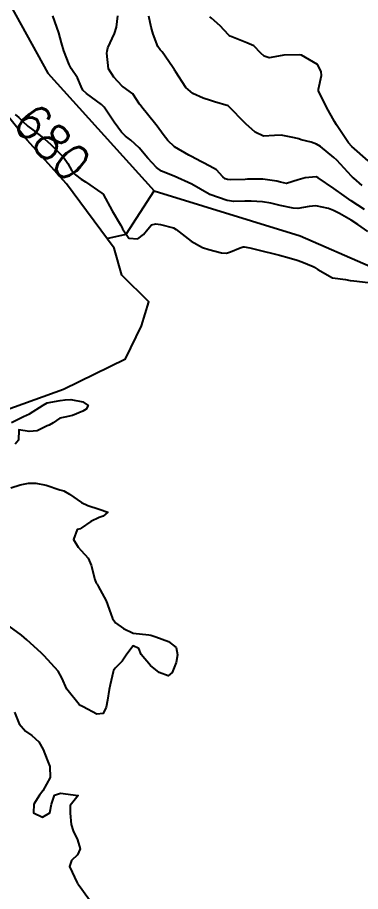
# Model space of a CAD drawing. Header units: metres. Extents: x 298520 to 308411, y 7433745 to 7450750.
# Drawn here: x 300571.9 to 300610.6, y 7448455.9 to 7448554.5 of the extents above; entities that cross this region are included whole.
import ezdxf
from ezdxf.enums import TextEntityAlignment as Align

# ---------------------------------------------------------------- set-up
doc = ezdxf.new("R2010")
doc.units = ezdxf.units.M
doc.header["$LTSCALE"] = 10
for name, color, linetype in [('Cotas', 45, 'Continuous'), ('Curvas de Nivel 1m', 11, 'Continuous'), ('Curvas de Nivel 5m', 15, 'Continuous'), ('Hidrografia', 140, 'Continuous')]:
    doc.layers.add(name, color=color, linetype=linetype)
doc.styles.add('Style-STANDARD', font='STANDARD.shx')

msp = doc.modelspace()

# ---------------------------------------------------------------- linework, layer by layer
at = {"layer": 'Curvas de Nivel 1m', "flags": 128}
for points, elevation in [([(300611.043, 7448532.805), (300609.555, 7448533.785), (300608.737, 7448534.338), (300607.571, 7448535.162), (300605.83, 7448536.368), (300605.584, 7448536.467), (300604.341, 7448536.389), (300603.581, 7448536.162), (300602.247, 7448535.742), (300601.578, 7448535.885), (300601.159, 7448536.007), (300599.58, 7448536.204), (300597.84, 7448536.207), (300597.58, 7448536.2), (300595.911, 7448536.156), (300595.58, 7448536.178), (300595.349, 7448536.262), (300595.077, 7448536.498), (300594.34, 7448537.259), (300593.595, 7448537.706), (300591.939, 7448538.537), (300591.606, 7448538.724), (300591.225, 7448538.927), (300589.623, 7448539.874), (300588.856, 7448540.572), (300588.325, 7448541.265), (300587.649, 7448542.207), (300587.348, 7448542.593), (300585.927, 7448544.359), (300585.732, 7448544.61), (300585.684, 7448544.692), (300584.913, 7448545.839), (300583.832, 7448546.629), (300583.704, 7448546.715), (300582.796, 7448547.726), (300582.181, 7448548.653), (300581.981, 7448550.425), (300582.014, 7448550.656), (300582.121, 7448551.019), (300582.849, 7448552.644), (300583.074, 7448553.35), (300583.231, 7448554.639)], 681), ([(300610.786, 7448535.523), (300609.851, 7448536.326), (300609.702, 7448536.446), (300609.585, 7448536.558), (300607.912, 7448538.347), (300607.607, 7448538.654), (300606.078, 7448539.914), (300605.63, 7448540.185), (300605.051, 7448540.379), (300603.913, 7448540.673), (300603.636, 7448540.757), (300603.16, 7448540.883), (300601.64, 7448541.178), (300600.912, 7448541.155), (300599.639, 7448541.089), (300598.712, 7448541.522), (300597.653, 7448542.47), (300595.683, 7448544.49), (300594.131, 7448544.957), (300593.689, 7448545.096), (300592.859, 7448545.361), (300591.696, 7448545.869), (300590.897, 7448546.548), (300589.721, 7448548.384), (300589.659, 7448548.498), (300589.622, 7448548.562), (300589.401, 7448548.892), (300588.23, 7448550.583), (300587.998, 7448550.829), (300587.759, 7448551.184), (300587.203, 7448552.596), (300586.993, 7448553.386), (300586.728, 7448554.601)], 682), ([(300611.462, 7448538.302), (300609.626, 7448539.889), (300609.249, 7448540.334), (300608.327, 7448541.662), (300607.881, 7448542.348), (300607.657, 7448542.73), (300606.773, 7448544.359), (300605.872, 7448546.197), (300605.847, 7448546.369), (300606.18, 7448547.904), (300606.143, 7448548.366), (300605.735, 7448549.155), (300603.953, 7448550.194), (300603.75, 7448550.238), (300601.961, 7448550.206), (300601.749, 7448550.172), (300600.287, 7448549.893), (300599.748, 7448550.104), (300599.363, 7448550.446), (300598.561, 7448551.258), (300597.764, 7448551.618), (300595.914, 7448552.347), (300595.772, 7448552.423), (300595.735, 7448552.453), (300595.7, 7448552.491), (300594.787, 7448553.509), (300593.791, 7448554.376), (300593.624, 7448554.522)], 683), ([(300571.253, 7448508.78), (300572.575, 7448509.452), (300573.263, 7448509.738), (300574.816, 7448510.737), (300575.275, 7448510.985), (300576.744, 7448511.25), (300577.279, 7448511.318), (300577.93, 7448511.351), (300579.277, 7448511.095), (300579.888, 7448510.674), (300579.669, 7448510.276), (300579.267, 7448510.057), (300578.121, 7448509.556), (300577.259, 7448509.367), (300576.706, 7448509.268), (300575.945, 7448508.723), (300575.492, 7448508.485), (300575.248, 7448508.377), (300574.148, 7448507.838), (300573.238, 7448507.749), (300572.074, 7448507.939), (300572.034, 7448506.772), (300571.65, 7448506.344)], 681), ([(300571.162, 7448501.409), (300572.201, 7448501.736), (300573.17, 7448501.919), (300573.974, 7448501.945), (300575.167, 7448501.69), (300576.694, 7448501.181), (300577.158, 7448501.045), (300577.786, 7448500.704), (300579.144, 7448499.751), (300579.852, 7448499.392), (300581.136, 7448499.013), (300582.087, 7448498.65), (300581.579, 7448498.202), (300581.124, 7448498.052), (300580.169, 7448497.622), (300579.105, 7448496.838), (300579.008, 7448496.788), (300578.662, 7448496.694), (300578.216, 7448495.574), (300578.746, 7448494.693), (300579.079, 7448494.32), (300579.872, 7448493.479), (300580.227, 7448492.673), (300580.646, 7448491.059), (300580.803, 7448490.663), (300580.886, 7448490.517), (300581.029, 7448490.298), (300581.904, 7448488.651), (300582.446, 7448487.191), (300582.642, 7448486.643), (300582.978, 7448486.176), (300583.866, 7448485.52), (300584.967, 7448485.011), (300586.727, 7448484.831), (300586.965, 7448484.783), (300587.511, 7448484.585), (300588.958, 7448484.063), (300589.792, 7448483.398), (300589.949, 7448482.555), (300589.805, 7448481.682), (300589.341, 7448480.564), (300588.909, 7448480.193), (300587.899, 7448480.58), (300586.924, 7448481.361), (300585.869, 7448482.606), (300585.607, 7448483.268), (300584.952, 7448483.568), (300584.246, 7448482.627), (300583.712, 7448481.851), (300582.919, 7448481.064), (300582.751, 7448480.806), (300582.694, 7448480.642), (300582.352, 7448479.192), (300582.266, 7448478.646), (300582.078, 7448477.451), (300581.926, 7448476.649), (300581.582, 7448475.932), (300580.861, 7448475.884), (300579.318, 7448476.683), (300579.033, 7448476.846), (300578.876, 7448476.974), (300577.496, 7448478.704), (300576.906, 7448479.981), (300576.507, 7448480.714), (300574.939, 7448482.461), (300574.639, 7448482.735), (300573.753, 7448483.55), (300572.958, 7448484.27), (300572.37, 7448484.766), (300570.973, 7448485.78)], 681), ([(300571.559, 7448476.077), (300572.118, 7448474.767), (300572.835, 7448473.97), (300573.546, 7448473.466), (300574.32, 7448472.738), (300574.81, 7448471.889), (300575.276, 7448470.725), (300575.556, 7448469.952), (300575.591, 7448468.722), (300574.758, 7448467.21), (300574.409, 7448466.743), (300573.755, 7448465.733), (300573.714, 7448464.75), (300574.718, 7448464.26), (300575.562, 7448464.727), (300575.743, 7448465.72), (300576.094, 7448466.72), (300576.755, 7448466.961), (300578.753, 7448466.69), (300577.86, 7448465.575), (300577.862, 7448464.699), (300577.973, 7448463.434), (300578.192, 7448462.695), (300578.688, 7448461.708), (300578.971, 7448460.686), (300578.666, 7448459.994), (300577.999, 7448459.357), (300577.765, 7448458.699), (300578.635, 7448456.852), (300578.699, 7448456.754), (300578.74, 7448456.688), (300579.162, 7448456.145), (300580.221, 7448454.666)], 681)]:
    msp.add_lwpolyline(points, dxfattribs=dict(at, elevation=elevation))
at = {"layer": 'Curvas de Nivel 5m', "elevation": 680, "flags": 128}
for points in [[(300611.419, 7448530.301), (300610.306, 7448531.104), (300609.526, 7448531.592), (300608.218, 7448532.343), (300607.538, 7448532.695), (300606.98, 7448532.916), (300605.545, 7448533.205), (300604.793, 7448533.133), (300603.541, 7448532.918), (300602.996, 7448532.95), (300601.545, 7448533.258), (300600.482, 7448533.503), (300599.551, 7448533.672), (300598.268, 7448533.747), (300597.552, 7448533.743), (300596.327, 7448533.707), (300595.553, 7448533.809), (300593.606, 7448534.476), (300593.563, 7448534.497), (300593.518, 7448534.52), (300591.574, 7448535.673), (300589.583, 7448536.56), (300588.145, 7448537.139), (300587.592, 7448537.535), (300586.632, 7448538.6), (300585.62, 7448539.762), (300584.689, 7448540.624), (300584.083, 7448541.079), (300583.642, 7448541.522), (300582.826, 7448542.648), (300581.678, 7448544.336), (300581.375, 7448544.663), (300579.695, 7448545.877), (300579.271, 7448546.258), (300579.084, 7448546.689), (300578.668, 7448547.651), (300577.986, 7448548.706), (300577.73, 7448549.163), (300577.133, 7448550.716), (300576.892, 7448551.588), (300576.561, 7448552.722), (300575.892, 7448554.639)], [(300571.664, 7448543.506), (300572.05, 7448543.165), (300572.486, 7448542.767), (300573.081, 7448542.192), (300573.643, 7448541.772), (300575.008, 7448540.736), (300575.625, 7448540.184), (300577.108, 7448538.715), (300577.596, 7448538.001), (300578.06, 7448537.175), (300578.472, 7448536.697), (300579.108, 7448536.217), (300579.575, 7448535.908), (300581.417, 7448534.661), (300581.561, 7448534.512), (300582.609, 7448532.649), (300583.517, 7448531.086), (300583.685, 7448530.808), (300583.769, 7448530.636), (300584.458, 7448529.581), (300585.496, 7448529.506), (300586.137, 7448529.97), (300586.604, 7448530.599), (300587.035, 7448531.077), (300587.519, 7448531.195), (300588.04, 7448531.104), (300589.515, 7448530.722), (300589.809, 7448530.557), (300591.493, 7448529.235), (300592.779, 7448528.527), (300593.481, 7448528.293), (300594.904, 7448527.926), (300595.477, 7448527.875), (300595.95, 7448528.014), (300597.032, 7448528.475), (300597.361, 7448528.595), (300597.485, 7448528.592), (300598.105, 7448528.464), (300599.48, 7448528.144), (300600.856, 7448527.808), (300601.475, 7448527.638), (300602.54, 7448527.341), (300603.47, 7448527.093), (300603.99, 7448526.914), (300605.266, 7448526.373), (300605.402, 7448526.311), (300605.462, 7448526.275), (300605.782, 7448526.044), (300607.45, 7448525.106), (300608.888, 7448524.896), (300609.448, 7448524.802), (300609.858, 7448524.735), (300611.446, 7448524.566)]]:
    msp.add_lwpolyline(points, dxfattribs=at)
at = {"layer": 'Hidrografia', "elevation": 682.983}
msp.add_lwpolyline([(300514.593, 7448586.736), (300537.388, 7448587.333), (300548.161, 7448583.459), (300554.281, 7448577.606), (300557.384, 7448571.236), (300569.297, 7448559.127), (300575.33, 7448548.195), (300587.33, 7448534.89), (300603.792, 7448529.811), (300611.722, 7448526.368), (300619.161, 7448522.638), (300624.849, 7448516.526), (300630.538, 7448508.176), (300633.996, 7448496.325), (300634.255, 7448487.545), (300638.564, 7448484.274), (300645.718, 7448483.241), (300654.596, 7448480.572), (300660.832, 7448478.381), (300665.572, 7448472.785), (300669.45, 7448466.846), (300676.345, 7448463.23), (300680.396, 7448459.873), (300686.444, 7448451.903)], dxfattribs=at)
at = {"layer": 'Hidrografia'}
for points in [[(300565.998, 7448508.539), (300577.091, 7448512.54), (300577.091, 7448512.54), (300584.085, 7448515.956), (300585.891, 7448519.679), (300586.737, 7448522.366), (300583.699, 7448525.378), (300582.815, 7448528.448), (300577.43, 7448535.687), (300573.011, 7448540.638), (300567.008, 7448548.105)], [(300582, 7448529.544), (300584.178, 7448530.009), (300587.33, 7448534.89)]]:
    msp.add_lwpolyline(points, dxfattribs=at)

# ---------------------------------------------------------------- texts
at = {"layer": 'Cotas', "style": 'Style-STANDARD'}
msp.add_text('680', height=4, rotation=313.94212, dxfattribs=at).set_placement((300575.832, 7448540.403, 680), align=Align.MIDDLE_CENTER)

doc.saveas('drawing.dxf')
